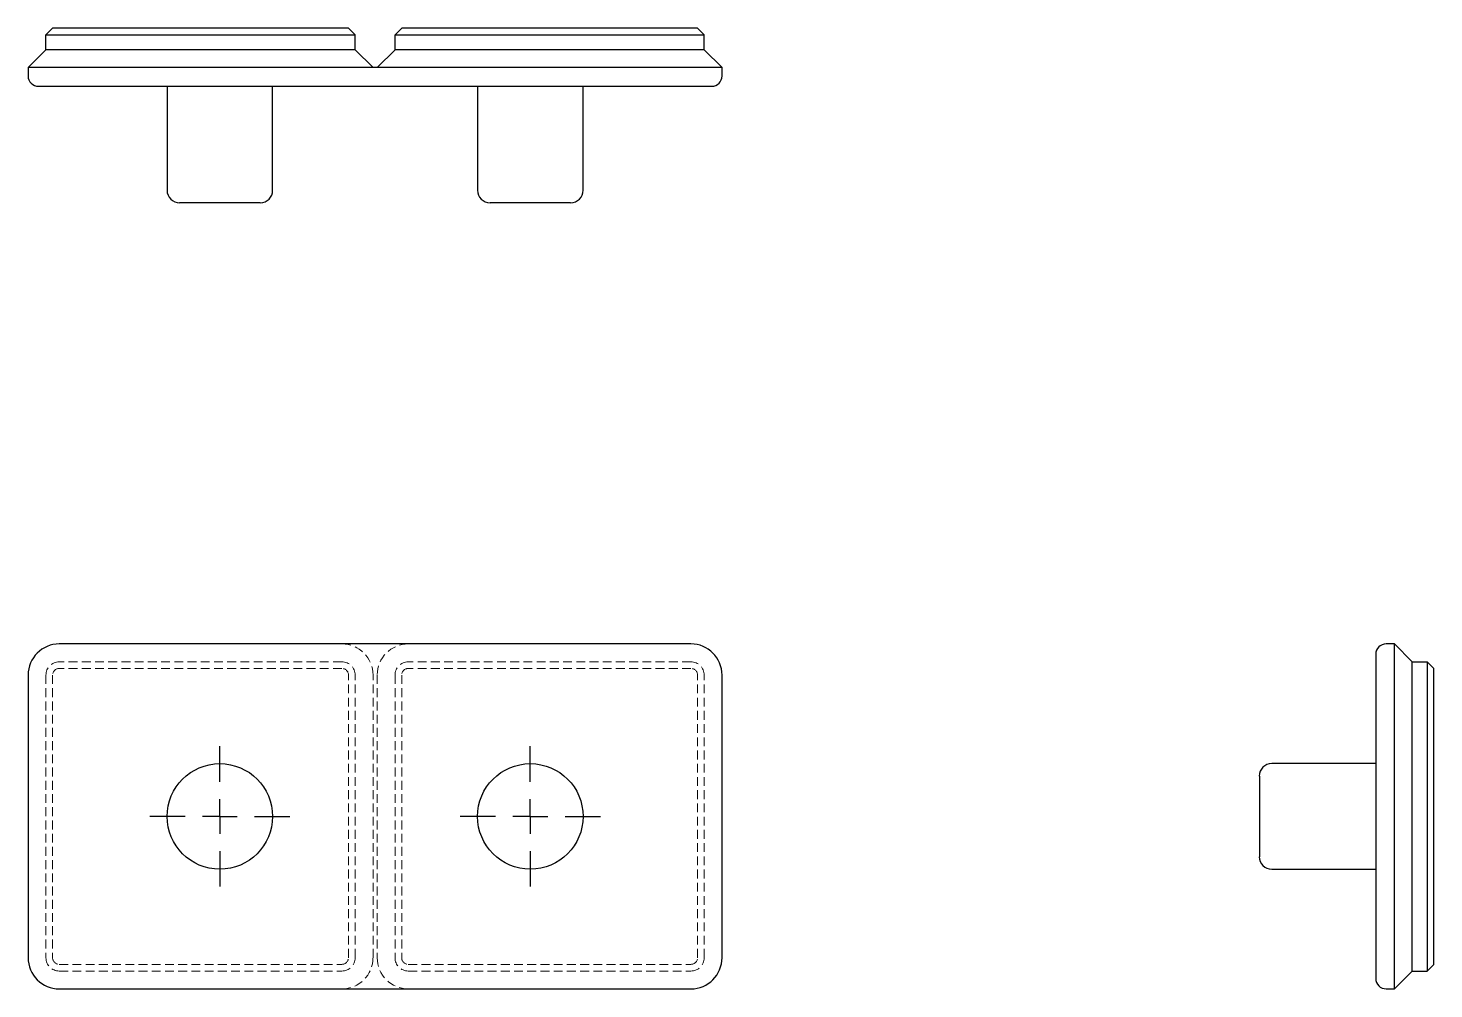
# Model space of a CAD drawing. Header units: millimetres. Extents: x 33 to 236, y 32 to 171.
import ezdxf

# ---------------------------------------------------------------- set-up
doc = ezdxf.new("R2010")
doc.units = ezdxf.units.MM
doc.linetypes.add('HIDDEN', pattern=[1.905, 1.27, -0.635])
doc.layers.add('10', color=7, linetype='Continuous')

# ---------------------------------------------------------------- blocks, each defined once
blk = doc.blocks.new('SW_CENTERMARKSYMBOL_0')
at = {"layer": '10', "color": 0}
for p, q in [((0, 5), (0, 10.1)), ((0, 0), (0, 2.5)), ((-5, 0), (-10.1, 0)), ((0, 0), (-2.5, 0)), ((0, 0), (0, -2.5)), ((0, 0), (2.5, 0)), ((5, 0), (10.1, 0)), ((0, -5), (0, -10.1))]:
    blk.add_line(p, q, dxfattribs=at)
blk = doc.blocks.new('SW_CENTERMARKSYMBOL_1')
at = {"layer": '10', "color": 0}
for p, q in [((0, 5), (0, 10.1)), ((0, 0), (0, 2.5)), ((-5, 0), (-10.1, 0)), ((0, 0), (-2.5, 0)), ((0, 0), (0, -2.5)), ((0, 0), (2.5, 0)), ((5, 0), (10.1, 0)), ((0, -5), (0, -10.1))]:
    blk.add_line(p, q, dxfattribs=at)

msp = doc.modelspace()

# ---------------------------------------------------------------- linework, layer by layer
at = {"color": 7, "linetype": 'Continuous', "lineweight": 25}
for p, q in [((36.53, 170.57), (35.57, 169.62)), ((37.49, 170.57), (36.53, 170.57)), ((78.21, 170.57), (37.49, 170.57)), ((79.17, 170.57), (78.21, 170.57)), ((80.13, 169.62), (79.17, 170.57)), ((86.83, 170.57), (85.87, 169.62)), ((87.79, 170.57), (86.83, 170.57)), ((128.51, 170.57), (87.79, 170.57)), ((129.47, 170.57), (128.51, 170.57)), ((130.43, 169.62), (129.47, 170.57)), ((35.57, 169.62), (37.49, 169.62)), ((35.57, 167.46), (35.57, 169.62)), ((37.49, 169.62), (78.21, 169.62)), ((78.21, 169.62), (80.13, 169.62)), ((80.13, 167.46), (80.13, 169.62)), ((85.87, 169.62), (87.79, 169.62)), ((85.87, 167.46), (85.87, 169.62)), ((87.79, 169.62), (128.51, 169.62)), ((128.51, 169.62), (130.43, 169.62)), ((130.43, 167.46), (130.43, 169.62)), ((35.57, 167.46), (33, 164.89)), ((37.49, 167.46), (35.57, 167.46)), ((78.21, 167.46), (37.49, 167.46)), ((80.13, 167.46), (78.21, 167.46)), ((80.13, 167.46), (82.7, 164.89)), ((85.87, 167.46), (83.3, 164.89)), ((87.79, 167.46), (85.87, 167.46)), ((128.51, 167.46), (87.79, 167.46)), ((130.43, 167.46), (128.51, 167.46)), ((130.43, 167.46), (133, 164.89)), ((37.49, 164.89), (33, 164.89)), ((33, 164.89), (33, 163.69)), ((78.21, 164.89), (37.49, 164.89)), ((87.79, 164.89), (78.21, 164.89)), ((128.51, 164.89), (87.79, 164.89)), ((133, 164.89), (128.51, 164.89)), ((133, 163.69), (133, 164.89)), ((34.5, 162.19), (37.49, 162.19)), ((37.49, 162.19), (128.51, 162.19)), ((53.03, 162.19), (53.03, 147.22)), ((68.23, 147.22), (68.23, 162.19)), ((97.77, 162.19), (97.77, 147.22)), ((112.97, 147.22), (112.97, 162.19)), ((128.51, 162.19), (131.5, 162.19)), ((54.82, 145.43), (66.44, 145.43)), ((99.56, 145.43), (111.18, 145.43)), ((128.51, 81.85), (37.49, 81.85)), ((229.89, 81.85), (228.69, 81.85)), ((229.89, 77.36), (229.89, 81.85)), ((232.46, 79.28), (229.89, 81.85)), ((227.19, 80.35), (227.19, 77.36)), ((232.46, 77.36), (232.46, 79.28)), ((232.46, 79.28), (234.62, 79.28)), ((234.62, 79.28), (234.62, 77.36)), ((234.62, 79.28), (235.57, 78.32)), ((33, 77.36), (33, 36.64)), ((133, 36.64), (133, 77.36)), ((227.19, 77.36), (227.19, 36.64)), ((229.89, 36.64), (229.89, 77.36)), ((232.46, 36.64), (232.46, 77.36)), ((234.62, 77.36), (234.62, 36.64)), ((235.57, 77.36), (235.57, 78.32)), ((235.57, 36.64), (235.57, 77.36)), ((210.43, 62.81), (210.43, 51.19)), ((227.19, 64.6), (212.22, 64.6)), ((212.22, 49.4), (227.19, 49.4)), ((227.19, 36.64), (227.19, 33.65)), ((229.89, 32.15), (229.89, 36.64)), ((232.46, 34.72), (232.46, 36.64)), ((234.62, 36.64), (234.62, 34.72)), ((235.57, 35.68), (235.57, 36.64)), ((232.46, 34.72), (229.89, 32.15)), ((232.46, 34.72), (234.62, 34.72)), ((234.62, 34.72), (235.57, 35.68)), ((37.49, 32.15), (128.51, 32.15)), ((228.69, 32.15), (229.89, 32.15))]:
    msp.add_line(p, q, dxfattribs=at)
at = {"color": 7, "linetype": 'HIDDEN', "lineweight": 18}
for p, q in [((78.21, 79.28), (37.49, 79.28)), ((128.51, 79.28), (87.79, 79.28)), ((35.57, 77.36), (35.57, 36.64)), ((36.53, 77.36), (36.53, 36.64)), ((78.21, 78.32), (37.49, 78.32)), ((79.17, 36.64), (79.17, 77.36)), ((80.13, 36.64), (80.13, 77.36)), ((82.7, 36.64), (82.7, 77.36)), ((83.3, 77.36), (83.3, 36.64)), ((85.87, 77.36), (85.87, 36.64)), ((86.83, 77.36), (86.83, 36.64)), ((128.51, 78.32), (87.79, 78.32)), ((129.47, 36.64), (129.47, 77.36)), ((130.43, 36.64), (130.43, 77.36)), ((37.49, 35.68), (78.21, 35.68)), ((37.49, 34.72), (78.21, 34.72)), ((87.79, 35.68), (128.51, 35.68)), ((87.79, 34.72), (128.51, 34.72))]:
    msp.add_line(p, q, dxfattribs=at)
at = {"color": 7, "linetype": 'Continuous', "lineweight": 25}
for centre in [(60.63, 57), (105.37, 57)]:
    msp.add_circle(centre, 7.6, dxfattribs=at)
for centre, radius, start, end in [((34.5, 163.69), 1.5, 180, 270), ((131.5, 163.69), 1.5, 270, 0), ((54.82, 147.22), 1.8, 180, 270), ((66.44, 147.22), 1.8, 270, 0), ((99.56, 147.22), 1.8, 180, 270), ((111.18, 147.22), 1.8, 270, 0), ((37.49, 77.36), 4.49, 90, 180), ((128.51, 77.36), 4.49, 0, 90), ((228.69, 80.35), 1.5, 90, 180), ((212.22, 62.81), 1.8, 90, 180), ((212.22, 51.19), 1.8, 180, 270), ((37.49, 36.64), 4.49, 180, 270), ((128.51, 36.64), 4.49, 270, 0), ((228.69, 33.65), 1.5, 180, 270)]:
    msp.add_arc(centre, radius, start, end, dxfattribs=at)
at = {"color": 7, "linetype": 'HIDDEN', "lineweight": 18}
for centre, radius, start, end in [((78.21, 77.36), 4.49, 0, 90), ((87.79, 77.36), 4.49, 90, 180), ((37.49, 77.36), 1.92, 90, 180), ((78.21, 77.36), 1.92, 0, 90), ((87.79, 77.36), 1.92, 90, 180), ((128.51, 77.36), 1.92, 0, 90), ((37.49, 77.36), 0.958, 90, 180), ((78.21, 77.36), 0.958, 0, 90), ((87.79, 77.36), 0.958, 90, 180), ((128.51, 77.36), 0.958, 0, 90), ((37.49, 36.64), 1.92, 180, 270), ((37.49, 36.64), 0.958, 180, 270), ((78.21, 36.64), 4.49, 270, 0), ((78.21, 36.64), 1.92, 270, 0), ((78.21, 36.64), 0.958, 270, 0), ((87.79, 36.64), 4.49, 180, 270), ((87.79, 36.64), 1.92, 180, 270), ((87.79, 36.64), 0.958, 180, 270), ((128.51, 36.64), 1.92, 270, 0), ((128.51, 36.64), 0.958, 270, 0)]:
    msp.add_arc(centre, radius, start, end, dxfattribs=at)

# ---------------------------------------------------------------- block references
at = {"layer": '10'}
for name, p in [('SW_CENTERMARKSYMBOL_1', (60.63, 57)), ('SW_CENTERMARKSYMBOL_0', (105.37, 57))]:
    msp.add_blockref(name, p, dxfattribs=at)

doc.saveas('drawing.dxf')
